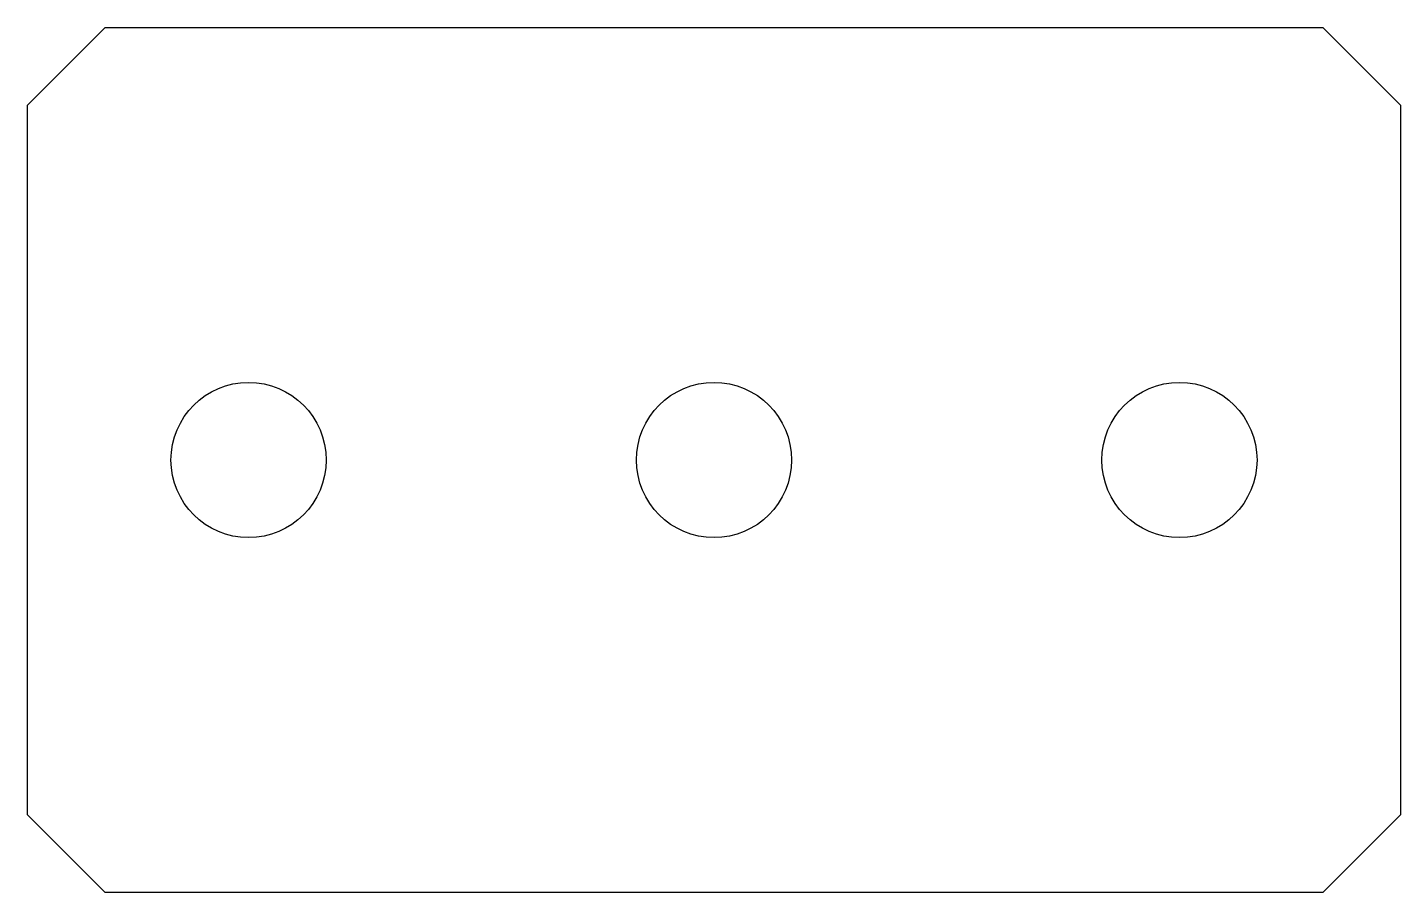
# Model space of a CAD drawing. Extents: x 0 to 885, y 0 to 558.
import ezdxf

# ---------------------------------------------------------------- set-up
doc = ezdxf.new("R2010")
doc.units = 0
doc.layers.get('0').update_dxf_attribs({"color": 2, "linetype": 'CONTINUOUS'})

msp = doc.modelspace()

# ---------------------------------------------------------------- linework, layer by layer
at = {"color": 2, "linetype": 'CONTINUOUS'}
msp.add_lwpolyline([(0, 50), (0, 507.5), (50, 557.5), (835, 557.5), (885, 507.5), (885, 50), (835, 0), (50, 0)], close=True, dxfattribs=at)
for points in [[(92.5, 278.75, -1), (192.5, 278.75, -1)], [(392.5, 278.75, -1), (492.5, 278.75, -1)], [(692.5, 278.75, -1), (792.5, 278.75, -1)]]:
    msp.add_lwpolyline(points, format="xyb", close=True, dxfattribs=at)

doc.saveas('drawing.dxf')
